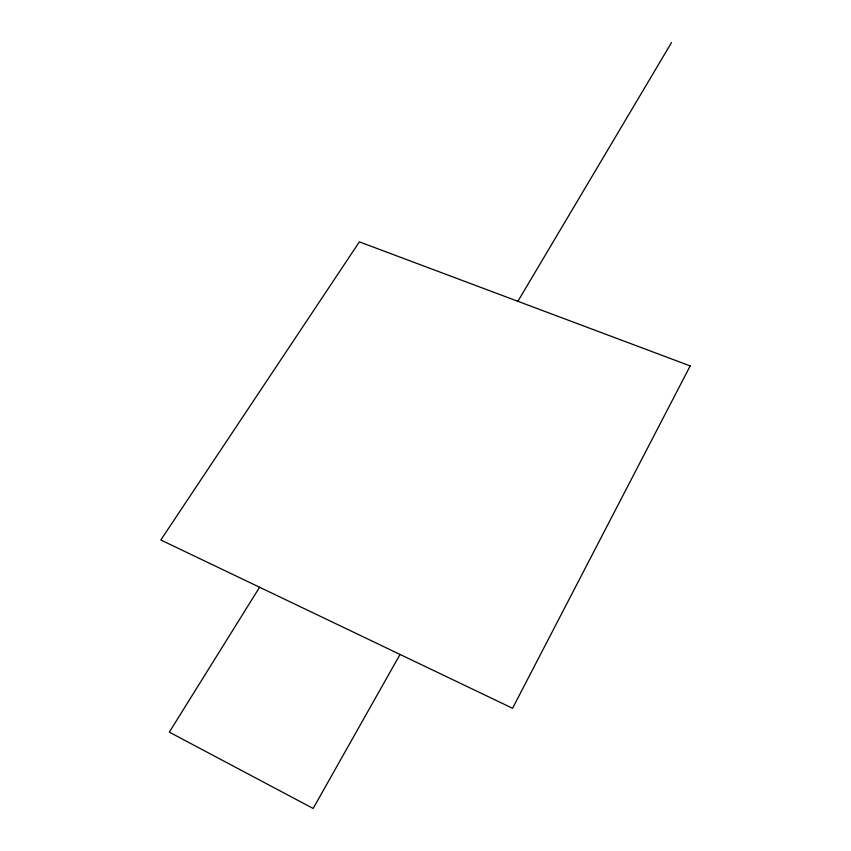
<?xml version="1.0" encoding="UTF-8"?>
<svg xmlns="http://www.w3.org/2000/svg" width="851" height="851" viewBox="0 0 851 851"><rect width="100%" height="100%" fill="white"/><g stroke="black" fill="none" stroke-linecap="round" stroke-linejoin="round"><path stroke-width="1.28" d="M400.034 654.44L313.147 808.45L169.317 732.147L259.587 587.243M517.876 301.307L671.535 42.55M690.182 365.919L512.568 708.277L160.818 539.991L359.367 241.865L690.182 365.919"/></g></svg>
